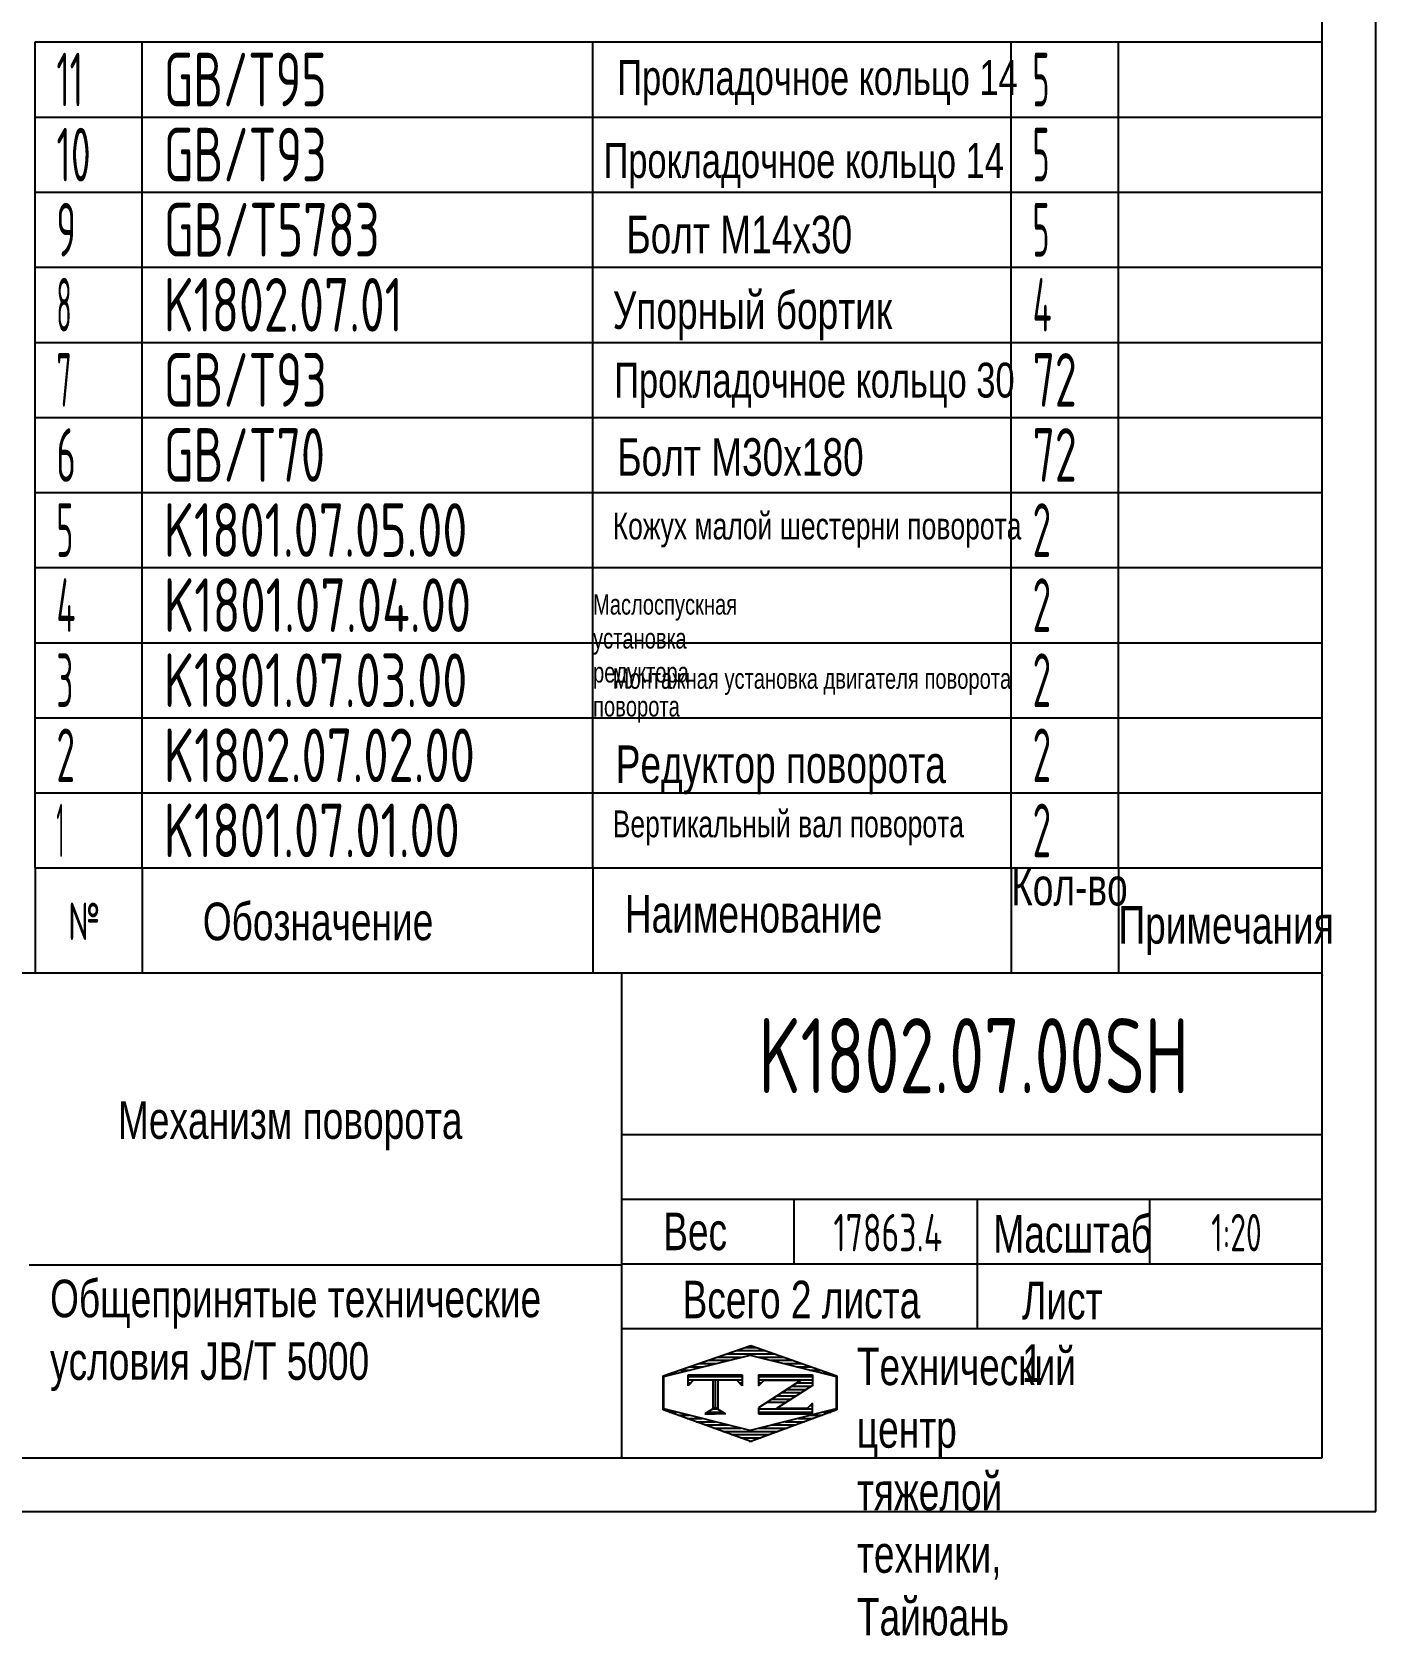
# Model space of a CAD drawing. Header units: millimetres. Extents: x 0 to 8400, y -232 to 5940.
# Drawn here: x 5894 to 8400, y -232 to 2758 of the extents above; entities that cross this region are included whole.
import ezdxf
from ezdxf.enums import TextEntityAlignment as Align

# ---------------------------------------------------------------- set-up
doc = ezdxf.new("R2010")
doc.units = ezdxf.units.MM
doc.header["$LTSCALE"] = 200
for name, color, linetype in [('01', 7, 'Continuous'), ('02', 1, 'Continuous'), ('11', 3, 'Continuous'), ('THICK', 7, 'Continuous')]:
    doc.layers.add(name, color=color, linetype=linetype)
doc.styles.get("Standard").update_dxf_attribs({"font": 'isocp', "width": 0.707, "bigfont": 'intecad.shx'})

# ---------------------------------------------------------------- blocks, each defined once
blk = doc.blocks.new('*U121')
at = {"layer": '01'}
for points in [[(415, 5), (415, 292)], [(25, 5), (415, 5)]]:
    blk.add_lwpolyline(points, dxfattribs=at)
at = {"layer": '02'}
for points in [[(420, 0), (420, 297)], [(0, 0), (420, 0)]]:
    blk.add_lwpolyline(points, dxfattribs=at)
blk = doc.blocks.new('*U124')
at = {"layer": '01'}
for p, q in [((0, -140), (0, 0)), ((2400, -140), (2400, 0))]:
    blk.add_line(p, q, dxfattribs=at)
at = {"layer": '02'}
for p, q in [((0, 0), (200, 0)), ((200, -140), (200, 0)), ((200, 0), (1040, 0)), ((1040, -140), (1040, 0)), ((1040, 0), (1820, 0)), ((1820, -140), (1820, 0)), ((1820, 0), (2020, 0)), ((2020, -140), (2020, 0)), ((2020, 0), (2400, 0))]:
    blk.add_line(p, q, dxfattribs=at)
blk = doc.blocks.new('*U125')
at = {"layer": '01'}
for p, q in [((0, -140), (0, 0)), ((2400, -140), (2400, 0))]:
    blk.add_line(p, q, dxfattribs=at)
at = {"layer": '02'}
for p, q in [((0, 0), (200, 0)), ((200, -140), (200, 0)), ((200, 0), (1040, 0)), ((1040, -140), (1040, 0)), ((1040, 0), (1820, 0)), ((1820, -140), (1820, 0)), ((1820, 0), (2020, 0)), ((2020, -140), (2020, 0)), ((2020, 0), (2400, 0))]:
    blk.add_line(p, q, dxfattribs=at)
blk = doc.blocks.new('*U126')
at = {"layer": '01'}
for p, q in [((0, -140), (0, 0)), ((2400, -140), (2400, 0))]:
    blk.add_line(p, q, dxfattribs=at)
at = {"layer": '02'}
for p, q in [((0, 0), (200, 0)), ((200, -140), (200, 0)), ((200, 0), (1040, 0)), ((1040, -140), (1040, 0)), ((1040, 0), (1820, 0)), ((1820, -140), (1820, 0)), ((1820, 0), (2020, 0)), ((2020, -140), (2020, 0)), ((2020, 0), (2400, 0))]:
    blk.add_line(p, q, dxfattribs=at)
blk = doc.blocks.new('*U127')
at = {"layer": '01'}
for p, q in [((0, -140), (0, 0)), ((2400, -140), (2400, 0))]:
    blk.add_line(p, q, dxfattribs=at)
at = {"layer": '02'}
for p, q in [((0, 0), (200, 0)), ((200, -140), (200, 0)), ((200, 0), (1040, 0)), ((1040, -140), (1040, 0)), ((1040, 0), (1820, 0)), ((1820, -140), (1820, 0)), ((1820, 0), (2020, 0)), ((2020, -140), (2020, 0)), ((2020, 0), (2400, 0))]:
    blk.add_line(p, q, dxfattribs=at)
blk = doc.blocks.new('*U128')
at = {"layer": '01'}
for p, q in [((0, -140), (0, 0)), ((2400, -140), (2400, 0))]:
    blk.add_line(p, q, dxfattribs=at)
at = {"layer": '02'}
for p, q in [((0, 0), (200, 0)), ((200, -140), (200, 0)), ((200, 0), (1040, 0)), ((1040, -140), (1040, 0)), ((1040, 0), (1820, 0)), ((1820, -140), (1820, 0)), ((1820, 0), (2020, 0)), ((2020, -140), (2020, 0)), ((2020, 0), (2400, 0))]:
    blk.add_line(p, q, dxfattribs=at)
blk = doc.blocks.new('*U129')
at = {"layer": '01'}
for p, q in [((0, -140), (0, 0)), ((2400, -140), (2400, 0))]:
    blk.add_line(p, q, dxfattribs=at)
at = {"layer": '02'}
for p, q in [((0, 0), (200, 0)), ((200, -140), (200, 0)), ((200, 0), (1040, 0)), ((1040, -140), (1040, 0)), ((1040, 0), (1820, 0)), ((1820, -140), (1820, 0)), ((1820, 0), (2020, 0)), ((2020, -140), (2020, 0)), ((2020, 0), (2400, 0))]:
    blk.add_line(p, q, dxfattribs=at)
blk = doc.blocks.new('*U130')
at = {"layer": '01'}
for p, q in [((0, -140), (0, 0)), ((2400, -140), (2400, 0))]:
    blk.add_line(p, q, dxfattribs=at)
at = {"layer": '02'}
for p, q in [((0, 0), (200, 0)), ((200, -140), (200, 0)), ((200, 0), (1040, 0)), ((1040, -140), (1040, 0)), ((1040, 0), (1820, 0)), ((1820, -140), (1820, 0)), ((1820, 0), (2020, 0)), ((2020, -140), (2020, 0)), ((2020, 0), (2400, 0))]:
    blk.add_line(p, q, dxfattribs=at)
blk = doc.blocks.new('*U131')
at = {"layer": '01'}
for p, q in [((0, -140), (0, 0)), ((2400, -140), (2400, 0))]:
    blk.add_line(p, q, dxfattribs=at)
at = {"layer": '02'}
for p, q in [((0, 0), (200, 0)), ((200, -140), (200, 0)), ((200, 0), (1040, 0)), ((1040, -140), (1040, 0)), ((1040, 0), (1820, 0)), ((1820, -140), (1820, 0)), ((1820, 0), (2020, 0)), ((2020, -140), (2020, 0)), ((2020, 0), (2400, 0))]:
    blk.add_line(p, q, dxfattribs=at)
blk = doc.blocks.new('*U132')
at = {"layer": '01'}
for p, q in [((0, -140), (0, 0)), ((2400, -140), (2400, 0))]:
    blk.add_line(p, q, dxfattribs=at)
at = {"layer": '02'}
for p, q in [((0, 0), (200, 0)), ((200, -140), (200, 0)), ((200, 0), (1040, 0)), ((1040, -140), (1040, 0)), ((1040, 0), (1820, 0)), ((1820, -140), (1820, 0)), ((1820, 0), (2020, 0)), ((2020, -140), (2020, 0)), ((2020, 0), (2400, 0))]:
    blk.add_line(p, q, dxfattribs=at)
blk = doc.blocks.new('*U133')
at = {"layer": '01'}
for p, q in [((0, -140), (0, 0)), ((2400, -140), (2400, 0))]:
    blk.add_line(p, q, dxfattribs=at)
at = {"layer": '02'}
for p, q in [((0, 0), (200, 0)), ((200, -140), (200, 0)), ((200, 0), (1040, 0)), ((1040, -140), (1040, 0)), ((1040, 0), (1820, 0)), ((1820, -140), (1820, 0)), ((1820, 0), (2020, 0)), ((2020, -140), (2020, 0)), ((2020, 0), (2400, 0))]:
    blk.add_line(p, q, dxfattribs=at)
blk = doc.blocks.new('*U134')
at = {"layer": '01'}
for p, q in [((0, -140), (0, 0)), ((0, 0), (200, 0)), ((200, 0), (1040, 0)), ((1040, 0), (1820, 0)), ((1820, 0), (2020, 0)), ((2020, 0), (2400, 0)), ((2400, -140), (2400, 0))]:
    blk.add_line(p, q, dxfattribs=at)
at = {"layer": '02'}
for p, q in [((200, -140), (200, 0)), ((1040, -140), (1040, 0)), ((1820, -140), (1820, 0)), ((2020, -140), (2020, 0))]:
    blk.add_line(p, q, dxfattribs=at)
blk = doc.blocks.new('*X138')
at = {"color": 0}
for p, q in [((127.06, 7.8), (132.06, 7.8)), ((127.06, 7.5), (132.06, 7.5)), ((127.06, 7.2), (127.32, 7.2)), ((128.77, 6), (130.57, 6)), ((129.23, 6.3), (131.04, 6.3)), ((129.7, 6.6), (131.51, 6.6)), ((130.16, 6.9), (131.98, 6.9)), ((130.62, 7.2), (132.06, 7.2)), ((127.84, 5.4), (129.64, 5.4)), ((128.3, 5.7), (130.1, 5.7))]:
    blk.add_line(p, q, dxfattribs=at)
blk = doc.blocks.new('*X139')
at = {"color": 0}
for p, q in [((127.06, 4.8), (132.06, 4.8)), ((127.06, 4.5), (132.06, 4.5)), ((131.84, 5.1), (132.06, 5.1))]:
    blk.add_line(p, q, dxfattribs=at)
blk = doc.blocks.new('*X137')
at = {"color": 0}
for p, q in [((122.34, 4.5), (123.72, 4.5)), ((122.82, 4.8), (123.24, 4.8))]:
    blk.add_line(p, q, dxfattribs=at)
blk = doc.blocks.new('*X136')
at = {"color": 0}
for p, q in [((120.53, 7.8), (125.53, 7.8)), ((120.53, 7.5), (125.53, 7.5)), ((120.53, 7.2), (120.79, 7.2)), ((125.27, 7.2), (125.53, 7.2))]:
    blk.add_line(p, q, dxfattribs=at)
blk = doc.blocks.new('*X135')
at = {"color": 0}
for p, q in [((125.83, 10.5), (126.82, 10.5)), ((121.52, 9), (123.12, 9)), ((122.38, 9.3), (124.32, 9.3)), ((123.24, 9.6), (125.52, 9.6)), ((124.1, 9.9), (128.52, 9.9)), ((124.97, 10.2), (127.67, 10.2)), ((127.02, 9.6), (129.37, 9.6)), ((128.22, 9.3), (130.22, 9.3)), ((129.42, 9), (131.07, 9)), ((118.22, 7.8), (118.32, 7.8)), ((118.22, 7.5), (118.27, 7.5)), ((118.94, 8.1), (119.52, 8.1)), ((119.8, 8.4), (120.72, 8.4)), ((120.66, 8.7), (121.92, 8.7)), ((130.62, 8.7), (131.92, 8.7)), ((131.82, 8.4), (132.77, 8.4)), ((133.02, 8.1), (133.62, 8.1)), ((134.22, 7.8), (134.32, 7.8)), ((134.27, 7.5), (134.32, 7.5)), ((118.22, 7.2), (118.27, 7.2)), ((118.22, 6.9), (118.27, 6.9)), ((118.22, 6.6), (118.27, 6.6)), ((118.22, 6.3), (118.27, 6.3)), ((118.22, 6), (118.27, 6)), ((134.27, 7.2), (134.32, 7.2)), ((134.27, 6.9), (134.32, 6.9)), ((134.27, 6.6), (134.32, 6.6)), ((134.27, 6.3), (134.32, 6.3)), ((134.27, 6), (134.32, 6)), ((118.22, 5.7), (118.27, 5.7)), ((118.22, 5.4), (118.27, 5.4)), ((118.22, 5.1), (118.27, 5.1)), ((118.22, 4.8), (118.27, 4.8)), ((118.79, 4.5), (119.42, 4.5)), ((133.12, 4.5), (133.76, 4.5)), ((134.27, 5.7), (134.32, 5.7)), ((134.27, 5.4), (134.32, 5.4)), ((134.27, 5.1), (134.32, 5.1)), ((134.27, 4.8), (134.32, 4.8)), ((119.61, 4.2), (120.62, 4.2)), ((120.43, 3.9), (121.82, 3.9)), ((121.26, 3.6), (123.02, 3.6)), ((122.08, 3.3), (124.22, 3.3)), ((122.91, 3), (125.42, 3)), ((127.12, 3), (129.7, 3)), ((128.32, 3.3), (130.51, 3.3)), ((129.52, 3.6), (131.32, 3.6)), ((130.72, 3.9), (132.14, 3.9)), ((131.92, 4.2), (132.95, 4.2)), ((123.73, 2.7), (128.89, 2.7)), ((124.55, 2.4), (128.07, 2.4)), ((125.38, 2.1), (127.26, 2.1)), ((126.2, 1.8), (126.45, 1.8))]:
    blk.add_line(p, q, dxfattribs=at)

msp = doc.modelspace()

# ---------------------------------------------------------------- linework, layer by layer
at = {"layer": '01'}
for p, q in [((5900, 1200), (8300, 1200)), ((5900, 1200), (5900, 1004.1412)), ((6100, 1200), (6100, 1004.1412)), ((6940, 1200), (6940, 1004.1412)), ((7720, 1200), (7720, 1004.1412)), ((7920, 1200), (7920, 1004.1412))]:
    msp.add_line(p, q, dxfattribs=at)
for p in [(8300, 1000.0271), (8300, 1000), (8300, 999.667)]:
    msp.add_point(p, dxfattribs=at)
at = {"layer": 'THICK'}
for p, q in [((4680.6924, 1004.1412), (8300, 1004.1412)), ((6994.0182, 100), (6994.0182, 1004.1412)), ((8300, 100), (8300, 1004.1412)), ((6994.0182, 702.7608), (8300, 702.7608)), ((6994.0182, 582.2087), (8300, 582.2087)), ((7315.4907, 461.6565), (7315.4907, 582.2087)), ((7657.0551, 341.1043), (7657.0551, 582.2087)), ((7978.5276, 461.6565), (7978.5276, 582.2087)), ((5888.9567, 459.9149), (6994.0182, 459.9149)), ((6994.0182, 461.6565), (8300, 461.6565)), ((6994.0182, 341.1043), (8300, 341.1043)), ((4683.4351, 100), (8300, 100))]:
    msp.add_line(p, q, dxfattribs=at)
at = {"layer": 'THICK', "color": 3}
for p, q in [((7071.4142, 252.8217), (7234.2609, 309.5411)), ((7234.2609, 309.5411), (7394.9928, 252.8217)), ((7072.4717, 251.5443), (7233.2079, 291.7284)), ((7233.2079, 291.7284), (7393.9441, 251.5443)), ((7071.4142, 189.6569), (7071.4142, 252.8217)), ((7072.4717, 191.2683), (7072.4717, 251.5443)), ((7117.8593, 234.6029), (7117.8593, 254.6949)), ((7117.8593, 254.6949), (7218.3194, 254.6949)), ((7127.9053, 244.6489), (7117.8593, 234.6029)), ((7208.2734, 244.6489), (7127.9053, 244.6489)), ((7163.6929, 244.7448), (7163.6929, 189.6368)), ((7168.088, 244.7448), (7168.088, 189.6368)), ((7173.1108, 244.7448), (7173.1108, 189.6368)), ((7218.3194, 234.6029), (7208.2734, 244.6489)), ((7218.3194, 254.6949), (7218.3194, 234.6029)), ((7249.0817, 254.6949), (7249.0817, 234.6029)), ((7249.0817, 254.6949), (7349.5419, 254.6949)), ((7249.0817, 234.6029), (7259.1277, 244.6489)), ((7328.1919, 244.6489), (7249.0817, 193.4637)), ((7259.1277, 244.6489), (7328.1919, 244.6489)), ((7349.5419, 254.6949), (7349.5419, 234.6029)), ((7393.9441, 251.5443), (7393.9441, 191.2683)), ((7394.9928, 252.8217), (7394.9928, 189.6569)), ((7349.5391, 234.7948), (7298.0721, 201.8559)), ((7234.2609, 130.3594), (7071.4142, 189.6569)), ((7233.2079, 151.0842), (7072.4717, 191.2683)), ((7168.088, 194.2291), (7148.6243, 181.9829)), ((7148.6243, 181.9829), (7168.088, 181.9829)), ((7168.088, 194.2291), (7187.5516, 181.9829)), ((7187.5516, 181.9829), (7168.088, 181.9829)), ((7393.9441, 191.2683), (7233.2079, 151.0842)), ((7394.9928, 189.6569), (7234.2609, 130.3594)), ((7249.0817, 193.4637), (7249.0817, 181.9829)), ((7249.0817, 181.9829), (7349.5391, 181.9829)), ((7298.0721, 201.8559), (7282.7174, 192.0289)), ((7339.4931, 192.0289), (7282.7174, 192.0289)), ((7349.5391, 202.0749), (7339.4931, 192.0289)), ((7349.5391, 181.9829), (7349.5391, 202.0749))]:
    msp.add_line(p, q, dxfattribs=at)

# ---------------------------------------------------------------- block references
at = {"layer": '01', "xscale": 20, "yscale": 20, "zscale": 20}
msp.add_blockref('*U121', (0, 0), dxfattribs=at)
at = {"layer": '01'}
for name, p in [('*U134', (5900, 2740)), ('*U133', (5900, 2600)), ('*U132', (5900, 2460)), ('*U131', (5900, 2320)), ('*U130', (5900, 2180)), ('*U129', (5900, 2040)), ('*U128', (5900, 1900)), ('*U127', (5900, 1760)), ('*U126', (5900, 1620)), ('*U125', (5900, 1480)), ('*U124', (5900, 1340))]:
    msp.add_blockref(name, p, dxfattribs=at)
at = {"layer": 'THICK', "color": 3, "xscale": 20.09202726832882, "yscale": 20.09202726832541, "zscale": 20.09202726832544}
for name in ['*X135', '*X136', '*X138', '*X137', '*X139']:
    msp.add_blockref(name, (4696.1424, 95.091), dxfattribs=at)

# ---------------------------------------------------------------- texts
at = {"layer": '01', "attachment_point": 1}
for s, insert, char_height in [('{\\fArial|b0|i0|c204|p34;\\C3;Прокладочное кольцо 14}', (6985.607, 2706.2346), 65), ('{\\fArial|b0|i0|c204|p34;\\C3;Прокладочное кольцо 14}', (6959.9462, 2551.4977), 65), ('{\\fArial|b0|i0|c204|p34;\\C3;Болт М14х30}', (7002.5271, 2416.0232), 70), ('{\\fArial|b0|i0|c204|p34;\\C3;Упорный бортик}', (6977.147, 2275.1438), 70), ('{\\fArial|b0|i0|c204|p34;\\C3;Прокладочное кольцо 30}', (6979.8877, 2142.0632), 65), ('{\\fArial|b0|i0|c204|p34;\\C3;Болт М30х180}', (6985.5277, 2001.1839), 70), ('{\\fArial|b0|i0|c204|p34;\\C3;Кожух малой шестерни поворота}', (6977.0205, 1862.5275), 50), ('{\\fArial|b0|i0|c204|p34;\\C3;Монтажная установка двигателя поворота}', (6977.0034, 1572.0234), 38), ('{\\fArial|b0|i0|c204|p34;\\C3;Редуктор поворота}', (6982.6434, 1428.3265), 70), ('{\\fArial|b0|i0|c204|p34;\\C3;Вертикальный вал поворота}', (6977.0034, 1307.1703), 50), ('{\\fArial|b0|i0|c204|p34;Кол-во}', (7720, 1200), 70), ('{\\fArial|b0|i0|c204|p34;Обозначение}', (6212.7786, 1135.2975), 70), ('{\\fArial|b0|i0|c204|p34;Наименование}', (6999.5635, 1149.3854), 70), ('{\\Fisocp,intecad|c204;№}', (5961.7971, 1135.2975), 70), ('{\\fArial|b0|i0|c204|p34;Примечания}', (7920, 1128.8063), 70), ('{\\fArial|b0|i0|c204|p34;\\C3;Механизм поворота}', (6054.6521, 764.8541), 70), ('{\\fArial|b0|i0|c204|p34;Вес}', (7071.1932, 557.2604), 69.974103), ('{\\fArial|b0|i0|c204|p34;Масштаб}', (7686.731, 552.8352), 70), ('{\\fArial|b0|i0|c204|p34;Общепринятые технические\\Pусловия \\fArial|b0|i0|c0|p34;JB/T 5000}', (5928.0508, 432.2401), 70), ('{\\fArial|b0|i0|c204|p34;Всего 2 листа}', (7107.2724, 430.325), 70)]:
    msp.add_mtext(s, dxfattribs=dict(at, insert=insert, char_height=char_height))
for s, insert, char_height, width in [('{\\fArial|b0|i0|c204|p34;\\C3;Маслоспускная установка редуктора поворота}', (6940.3603, 1710.3779), 38, 2.819993), ('{\\fArial|b0|i0|c204|p34;Лист 1}', (7740.1283, 428.3491), 70, 1.97767), ('{\\fArial|b0|i0|c204|p34;Технический центр\\Pтяжелой техники, Тайюань}', (7432.3123, 305.5933), 69.974103, 3.288304)]:
    msp.add_mtext(s, dxfattribs=dict(at, insert=insert, char_height=char_height, width=width))
at = {"layer": '11'}
for s, height, width, p, p2 in [('11', 100, 0.582235, (5940, 2620), (5989.49, 2620)), ('GB/T95', 100, 0.691199, (6140, 2620), (6443.7762, 2620)), ('5', 100, 0.527686, (7760, 2620), (7791.2085, 2620)), ('10', 100, 0.606076, (5940, 2480), (6003.6857, 2480)), ('GB/T93', 100, 0.691199, (6140, 2480), (6443.7762, 2480)), ('5', 100, 0.527686, (7760, 2480), (7791.2085, 2480)), ('9', 100, 0.579528, (5940, 2340), (5976.0231, 2340)), ('GB/T5783', 100, 0.695009, (6140, 2340), (6542.5091, 2340)), ('5', 100, 0.527686, (7760, 2340), (7791.2085, 2340)), ('8', 100, 0.514182, (5940, 2200), (5968.28, 2200)), ('K1802.07.01', 100, 0.690571, (6140, 2200), (6585.7635, 2200)), ('4', 100, 0.543846, (7760, 2200), (7795.35, 2200)), ('7', 100, 0.514182, (5940, 2060), (5968.28, 2060)), ('GB/T93', 100, 0.691199, (6140, 2060), (6443.7762, 2060)), ('72', 100, 0.626049, (7760, 2060), (7842.0162, 2060)), ('6', 100, 0.600695, (5940, 1920), (5976.018, 1920)), ('GB/T70', 100, 0.691039, (6140, 1920), (6440.6563, 1920)), ('72', 100, 0.626049, (7760, 1920), (7842.0162, 1920)), ('5', 100, 0.527686, (5940, 1780), (5971.2085, 1780)), ('K1801.07.05.00', 100, 0.693997, (6140, 1780), (6706.0092, 1780)), ('2', 100, 0.562593, (7760, 1780), (7794.3215, 1780)), ('4', 100, 0.543846, (5940, 1640), (5975.35, 1640)), ('K1801.07.04.00', 100, 0.694154, (6140, 1640), (6713.0792, 1640)), ('2', 100, 0.562593, (7760, 1640), (7794.3215, 1640)), ('3', 100, 0.527686, (5940, 1500), (5971.2085, 1500)), ('K1801.07.03.00', 100, 0.693997, (6140, 1500), (6706.0092, 1500)), ('2', 100, 0.562593, (7760, 1500), (7794.3215, 1500)), ('2', 100, 0.562593, (5940, 1360), (5974.3215, 1360)), ('K1802.07.02.00', 100, 0.694308, (6140, 1360), (6720.1492, 1360)), ('2', 100, 0.562593, (7760, 1360), (7794.3215, 1360)), ('1', 100, 0.404, (5940, 1220), (5954.14, 1220)), ('K1801.07.01.00', 100, 0.69367, (6140, 1220), (6691.8692, 1220)), ('2', 100, 0.562593, (7760, 1220), (7794.3215, 1220)), ('K1802.07.00SH', 140, 0.694153, (7248.8835, 780), (8051.1165, 780)), ('17863.4', 70, 0.682047, (7388.5455, 485), (7591.4545, 485)), ('1:20', 70, 0.655288, (8092.965, 485), (8187.035, 485))]:
    msp.add_text(s, height=height, dxfattribs=dict(at, width=width)).set_placement(p, p2, align=Align.FIT)

doc.saveas('drawing.dxf')
